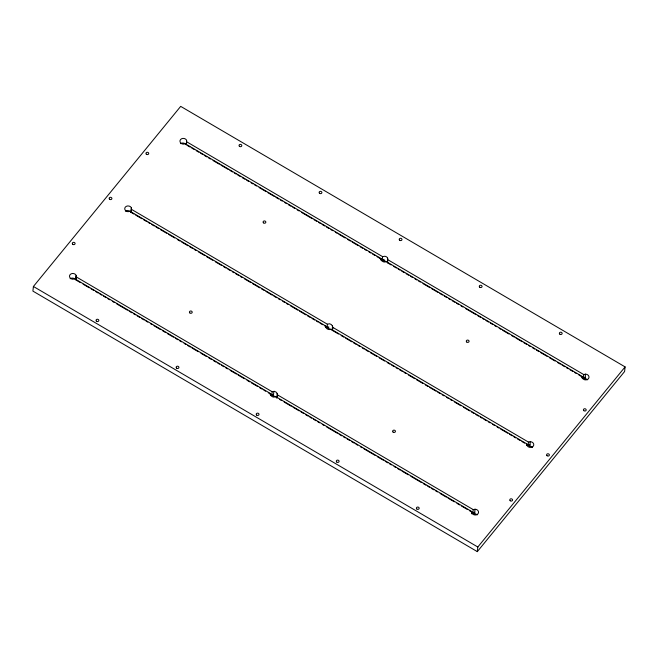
<?xml version="1.0" encoding="UTF-8"?>
<svg xmlns="http://www.w3.org/2000/svg" width="658" height="658" viewBox="0 0 658 658"><rect width="100%" height="100%" fill="white"/><g stroke="black" fill="none" stroke-linecap="round" stroke-linejoin="round"><path stroke-width="0.99" d="M33.41 286.477L32.9 291.099L477.313 551.634L624.59 371.523L625.1 366.901L180.687 106.366L33.41 286.477L477.823 547.012L477.313 551.634M76.196 275.472L75.563 279.798M270.463 395.17L270.635 393.624L74.823 278.836L72.75 279.239A3.479 2.887 6.3 0 1 70.069 274.657A3.479 2.887 6.3 0 1 76.073 275.176L76.015 280.045L75.851 278.556M130.909 212.559L131.419 207.928M133.903 214.056L131.246 212.501L131.296 207.632A3.479 2.887 6.3 0 0 125.3 207.122A3.479 2.887 6.3 0 0 127.973 211.695L130.045 211.292L325.866 326.088L325.694 327.626M186.65 140.393L186.469 144.957L186.527 140.088A3.479 2.887 6.3 0 0 180.522 139.578A3.479 2.887 6.3 0 0 183.204 144.151L185.276 143.748L381.089 258.545L380.924 260.083M268.283 392.76L271.828 394.833L272.165 391.749C276.006 389.791 279.008 394.529 277.076 397.917M276.623 397.671L275.431 396.511L273.358 395.984L273.868 391.362M276.747 397.975L277.257 393.344M324.402 325.735L327.059 327.297L327.396 324.213C331.229 322.247 334.231 326.993 332.306 330.374L338.508 334.009M331.64 329.864L328.581 328.441L328.753 326.903L327.059 327.297M332.487 325.8L332.306 330.374M376.968 256.636L382.282 259.754L382.627 256.669L384.7 256.266A3.479 2.887 6.3 0 1 387.587 257.961L387.537 262.83L391.082 264.911M386.575 261.942A3.479 2.887 6.3 0 0 384.19 260.889L383.984 259.359L382.282 259.754M387.71 258.265L387.537 262.83M471.441 513.816L471.696 511.496L275.883 396.708L273.81 397.111A3.479 2.887 6.3 0 1 270.923 395.409L270.635 393.624M469.351 510.633L472.896 512.705L473.234 509.621L475.306 509.218A3.479 2.887 6.3 0 1 477.988 513.799A3.479 2.887 6.3 0 1 471.983 513.281L471.696 511.496M477.182 514.901A3.479 2.887 6.3 0 0 474.796 513.849L474.928 509.234M526.754 445.499L526.926 443.961L331.114 329.164C328.992 330.398 325.365 328.778 325.866 326.088M526.351 444.125L528.119 445.17L528.464 442.086L530.537 441.683A3.479 2.887 6.3 0 1 533.21 446.256A3.479 2.887 6.3 0 1 527.214 445.746L526.926 443.961M532.412 447.358A3.479 2.887 6.3 0 0 530.027 446.305L530.159 441.691M581.985 377.955L582.157 376.417L386.345 261.621C384.223 262.863 380.595 261.242 381.089 258.545M578.917 375.027L583.35 377.626L583.687 374.542L585.76 374.139A3.479 2.887 6.3 0 1 588.441 378.712A3.479 2.887 6.3 0 1 582.437 378.202L582.157 376.417M587.635 379.814A3.479 2.887 6.3 0 0 585.25 378.761L585.39 374.147M131.246 212.501L131.082 211.021M477.823 547.012L625.1 366.901M271.828 394.833L273.522 394.446M583.35 377.626L585.044 377.231M528.119 445.17L529.822 444.775M472.896 512.705L474.591 512.319M186.814 141.873L382.627 256.669M387.875 259.745L583.687 374.542M187.357 145.476L190.014 147.038M191.791 148.075L194.447 149.629M196.216 150.674L198.872 152.228M200.649 153.265L202.417 154.309M204.194 155.346L206.851 156.908M208.619 157.945L210.395 158.981M213.052 160.544L219.254 164.179M221.022 165.216L228.112 169.369M229.889 170.414L232.545 171.968M234.314 173.005L236.09 174.049M237.859 175.086L240.515 176.64M242.292 177.685L244.949 179.239M246.725 180.276L248.494 181.32M251.15 182.875L252.927 183.911M254.695 184.956L256.464 185.992M259.129 187.555L266.21 191.708M267.987 192.745L274.189 196.38M275.957 197.416L278.622 198.979M280.39 200.016L282.159 201.06M284.824 202.615L286.592 203.651M288.369 204.696L291.025 206.25M292.794 207.286L294.57 208.331M297.227 209.886L298.995 210.922M301.652 212.485L312.287 218.719M314.063 219.756L316.72 221.31M318.488 222.355L320.265 223.391M322.033 224.427L324.69 225.99M326.467 227.026L329.123 228.589M330.892 229.626L332.668 230.662M335.325 232.225L337.093 233.261M338.87 234.297L345.072 237.933M347.728 239.496L350.385 241.05M352.162 242.095L358.363 245.73M360.132 246.766L362.788 248.321M364.565 249.366L366.333 250.402M368.99 251.956L370.767 253.001M372.535 254.037L375.2 255.6M393.739 266.465L396.396 268.028M398.164 269.064L399.941 270.101M401.709 271.137L404.374 272.7M406.142 273.736L408.799 275.299M410.576 276.335L412.344 277.372M415.001 278.934L416.777 279.971M418.546 281.007L420.322 282.052M422.979 283.606L430.069 287.76M431.837 288.804L438.039 292.44M439.815 293.476L442.472 295.031M444.24 296.075L446.897 297.63M448.674 298.674L450.442 299.711M452.219 300.747L454.875 302.31M456.644 303.346L458.42 304.383M461.077 305.945L462.845 306.982M465.51 308.536L476.137 314.771M477.914 315.815L480.57 317.37M482.339 318.406L484.115 319.451M485.884 320.487L488.54 322.042M490.317 323.086L492.974 324.641M494.742 325.677L496.519 326.722M499.175 328.276L500.944 329.321M502.72 330.357L508.922 333.993M511.579 335.547L514.235 337.11M516.012 338.146L522.213 341.782M523.982 342.826L526.647 344.381M528.415 345.417L530.183 346.462M532.848 348.016L534.617 349.053M536.385 350.097L539.05 351.652M540.818 352.688L547.02 356.323M549.677 357.886L554.998 361.003M557.655 362.558L560.312 364.121M562.08 365.157L564.745 366.72M566.513 367.756L568.29 368.793M570.058 369.829L572.715 371.392M574.492 372.428L576.26 373.473M380.266 258.824L383.811 260.905M582.215 377.215L584.872 378.769M131.584 209.417L327.396 324.213M332.652 327.289L528.464 442.086M135.671 215.1L141.873 218.736M143.65 219.772L146.306 221.327M148.075 222.371L149.851 223.407M151.62 224.444L154.276 226.007M156.053 227.043L158.71 228.606M160.478 229.642L166.688 233.277M168.456 234.314L174.658 237.949M177.315 239.512L179.971 241.067M181.748 242.111L187.949 245.747M189.718 246.783L192.383 248.337M194.151 249.382L195.919 250.418M198.584 251.973L204.786 255.617M206.554 256.653L212.756 260.288M215.413 261.843L221.614 265.478M223.391 266.523L226.048 268.077M227.824 269.114L230.481 270.677M232.249 271.713L234.026 272.757M235.794 273.794L238.451 275.348M240.228 276.393L241.996 277.429M244.653 278.984L250.854 282.619M252.631 283.664L259.721 287.817M261.489 288.854L264.146 290.417M265.922 291.453L272.124 295.088M273.892 296.125L276.549 297.687M278.326 298.724L280.094 299.76M282.751 301.323L284.527 302.359M286.296 303.404L288.072 304.44M290.729 305.995L297.819 310.157M299.587 311.193L305.789 314.828M307.566 315.865L310.222 317.427M311.991 318.464L314.656 320.018M316.424 321.063L318.192 322.099M319.969 323.136L322.626 324.698M341.165 335.564L343.83 337.126M345.598 338.163L351.8 341.798M353.576 342.843L356.233 344.397M358.001 345.434L359.778 346.478M362.435 348.033L364.203 349.069M365.98 350.114L368.636 351.668M370.405 352.704L376.606 356.34M379.271 357.903L384.585 361.02M387.241 362.574L389.898 364.137M391.675 365.174L394.331 366.736M396.1 367.773L397.876 368.809M399.645 369.845L402.301 371.408M404.078 372.444L405.846 373.489M408.503 375.044L414.704 378.679M416.481 379.715L422.683 383.351M425.339 384.914L427.996 386.468M429.773 387.513L435.974 391.148M437.743 392.184L440.408 393.739M442.176 394.784L443.944 395.82M446.609 397.383L448.378 398.419M450.146 399.455L451.923 400.492M454.579 402.054L460.781 405.69M463.438 407.244L469.639 410.88M471.416 411.924L474.073 413.479M475.841 414.524L478.506 416.078M480.274 417.114L482.051 418.159M483.819 419.195L486.476 420.75M488.252 421.794L490.021 422.831M492.678 424.385L494.454 425.43M497.111 426.984L498.879 428.029M500.656 429.065L507.746 433.219M509.514 434.255L512.171 435.818M513.947 436.854L515.716 437.891M517.492 438.935L520.149 440.49M521.917 441.526L524.574 443.089M325.924 326.886L328.581 328.441M526.992 444.759L529.649 446.313M76.353 276.96L272.165 391.749M277.421 394.833L473.234 509.621M76.904 280.563L80.449 282.636M83.105 284.198L89.307 287.834M91.075 288.87L93.732 290.433M95.509 291.469L98.165 293.024M99.942 294.068L101.71 295.105M103.479 296.141L106.144 297.704M107.912 298.74L109.68 299.777M112.345 301.339L114.114 302.376M116.77 303.938L127.405 310.173M129.174 311.209L131.839 312.764M133.607 313.808L135.375 314.845M137.152 315.881L139.809 317.444M141.585 318.48L144.242 320.035M146.01 321.079L147.787 322.116M150.443 323.67L152.212 324.715M153.988 325.751L160.19 329.387M162.847 330.949L165.503 332.504M167.28 333.54L173.482 337.176M175.25 338.22L177.907 339.775M179.683 340.819L181.452 341.856M184.108 343.41L185.885 344.455M187.653 345.491L190.31 347.046M192.087 348.09L198.288 351.726M200.945 353.28L206.258 356.397M208.923 357.96L211.58 359.515M213.348 360.551L216.005 362.114M217.782 363.15L219.55 364.187M221.327 365.231L223.983 366.786M225.752 367.822L227.528 368.867M230.185 370.421L236.386 374.057M238.163 375.101L244.365 378.737M247.021 380.291L249.678 381.854M251.446 382.89L257.648 386.526M259.425 387.562L262.081 389.125M263.858 390.161L265.626 391.197M279.74 399.472L281.509 400.508M284.166 402.071L291.255 406.225M293.032 407.261L299.234 410.896M301.002 411.941L303.659 413.495M305.435 414.54L308.092 416.095M309.86 417.131L311.637 418.175M313.405 419.212L316.062 420.766M317.839 421.811L319.607 422.847M322.264 424.402L324.04 425.446M326.697 427.001L337.332 433.235M339.1 434.272L341.757 435.835M343.534 436.871L345.302 437.907M347.079 438.952L349.735 440.506M351.504 441.543L354.168 443.105M355.937 444.142L357.705 445.186M360.37 446.741L362.139 447.777M363.907 448.822L375.43 455.575M377.199 456.611L383.4 460.246M385.177 461.283L387.833 462.845M389.602 463.882L391.378 464.918M394.035 466.481L395.812 467.517M397.58 468.554L400.237 470.116M402.013 471.153L408.215 474.788M410.872 476.351L421.507 482.585M423.275 483.622L425.932 485.176M427.708 486.221L429.477 487.257M431.253 488.294L433.91 489.856M435.678 490.893L437.455 491.929M440.112 493.492L446.313 497.127M448.082 498.164L454.283 501.799M456.948 503.362L459.605 504.916M461.373 505.953L467.575 509.588M269.813 393.903L273.358 395.984M471.761 512.302L474.418 513.857M276.919 396.429L277.15 397.613M70.151 278.737A3.479 2.887 6.3 0 1 75.053 279.156M180.613 143.65A3.479 2.887 6.3 0 1 186.017 144.719M125.382 211.193A3.479 2.887 6.3 0 1 130.786 212.254M393.007 432.018A1.39 1.151 6.3 0 0 395.368 431.697A1.39 1.151 6.3 0 0 393.772 430.143A1.39 1.151 6.3 0 0 393.007 432.018M336.657 461.982A1.39 1.151 6.3 0 0 339.018 461.669A1.39 1.151 6.3 0 0 337.422 460.115A1.39 1.151 6.3 0 0 336.657 461.982M176.484 368.085A1.39 1.151 6.3 0 0 178.844 367.764A1.39 1.151 6.3 0 0 177.249 366.21A1.39 1.151 6.3 0 0 176.484 368.085M256.571 415.034A1.39 1.151 6.3 0 0 258.931 414.713A1.39 1.151 6.3 0 0 257.336 413.158A1.39 1.151 6.3 0 0 256.571 415.034M479.641 287.127A1.39 1.151 6.3 0 0 481.993 286.806A1.39 1.151 6.3 0 0 480.406 285.251A1.39 1.151 6.3 0 0 479.641 287.127M96.397 321.137A1.39 1.151 6.3 0 0 98.758 320.816A1.39 1.151 6.3 0 0 97.162 319.262A1.39 1.151 6.3 0 0 96.397 321.137M399.554 240.178A1.39 1.151 6.3 0 0 401.906 239.857A1.39 1.151 6.3 0 0 400.319 238.303A1.39 1.151 6.3 0 0 399.554 240.178M559.728 334.075A1.39 1.151 6.3 0 0 562.08 333.754A1.39 1.151 6.3 0 0 560.493 332.2A1.39 1.151 6.3 0 0 559.728 334.075M510.131 500.68A1.39 1.151 6.3 0 0 512.492 500.36A1.39 1.151 6.3 0 0 510.896 498.805A1.39 1.151 6.3 0 0 510.131 500.68M109.483 199.185A1.39 1.151 6.3 0 0 111.835 198.864A1.39 1.151 6.3 0 0 110.248 197.31A1.39 1.151 6.3 0 0 109.483 199.185M239.38 146.273A1.39 1.151 6.3 0 0 241.733 145.953A1.39 1.151 6.3 0 0 240.137 144.398A1.39 1.151 6.3 0 0 239.38 146.273M416.744 508.938A1.39 1.151 6.3 0 0 419.105 508.618A1.39 1.151 6.3 0 0 417.509 507.063A1.39 1.151 6.3 0 0 416.744 508.938M583.769 410.617A1.39 1.151 6.3 0 0 586.122 410.304A1.39 1.151 6.3 0 0 584.534 408.75A1.39 1.151 6.3 0 0 583.769 410.617M319.467 193.222A1.39 1.151 6.3 0 0 321.82 192.909A1.39 1.151 6.3 0 0 320.232 191.355A1.39 1.151 6.3 0 0 319.467 193.222M466.645 341.963A1.39 1.151 6.3 0 0 469.006 341.642A1.39 1.151 6.3 0 0 467.41 340.087A1.39 1.151 6.3 0 0 466.645 341.963M546.954 455.649A1.39 1.151 6.3 0 0 549.307 455.328A1.39 1.151 6.3 0 0 547.711 453.773A1.39 1.151 6.3 0 0 546.954 455.649M263.422 222.815A1.39 1.151 6.3 0 0 265.774 222.503A1.39 1.151 6.3 0 0 264.187 220.948A1.39 1.151 6.3 0 0 263.422 222.815M146.298 154.161A1.39 1.151 6.3 0 0 148.659 153.84A1.39 1.151 6.3 0 0 147.063 152.286A1.39 1.151 6.3 0 0 146.298 154.161M72.66 244.217A1.39 1.151 6.3 0 0 75.02 243.896A1.39 1.151 6.3 0 0 73.425 242.341A1.39 1.151 6.3 0 0 72.66 244.217M189.784 312.879A1.39 1.151 6.3 0 0 192.136 312.558A1.39 1.151 6.3 0 0 190.549 311.004A1.39 1.151 6.3 0 0 189.784 312.879"/></g></svg>
